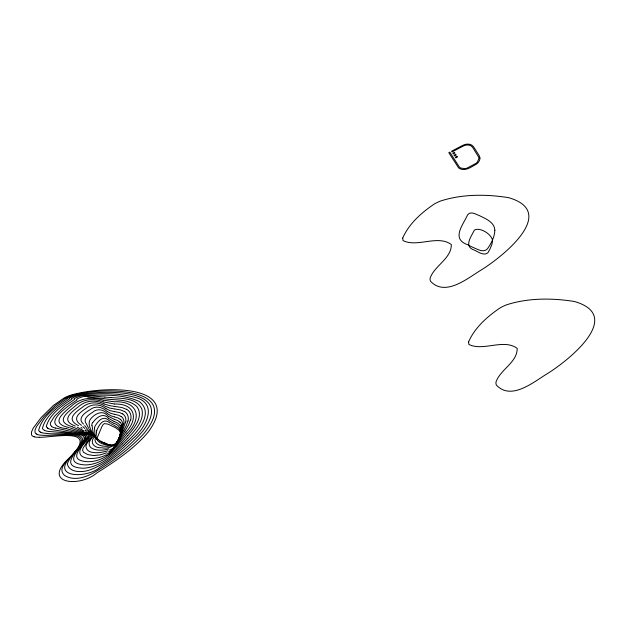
<?xml version="1.0" encoding="UTF-8"?>
<svg xmlns="http://www.w3.org/2000/svg" width="626" height="626" viewBox="0 0 626 626"><rect width="100%" height="100%" fill="white"/><g stroke="black" fill="none" stroke-linecap="round" stroke-linejoin="round"><path stroke-width="0.94" d="M122.36 424.631L120.654 433.489M84.15 437.934L84.103 438.497M119.519 436.557C122.649 431.83 120.129 424.921 114.112 423.45M120.779 432.065L118.697 428.2L113.431 424.921M94.542 428.067L95.011 435.829M123.737 423.278L121.694 430.625M125.615 422.041L122.586 430.297M119.926 435.328L121.428 426.118M120.661 432.449C119.816 441.768 111.827 449.977 101.717 447.778C94.15 448.263 89.048 442.613 94.659 436.478M120.497 434.428L120.145 436.009M85.457 437.746L85.519 436.792A2.809 1.995 -5.8 0 0 85.05 435.899M127.876 421.001L126.475 425.171L123.823 430.203M96.678 430.688L96.021 436.878A7.371 6.377 -37.1 0 0 96.42 438.505A10.752 10.407 -59.9 0 1 94.354 435.461M130.411 420.132L128.479 425.132L124.91 430.993M119.801 436.009L119.206 437.504M118.079 441.033L119.214 437.292M116.718 442.59L119.245 437.903L120.184 433.974M120.395 433.239L120.802 427.394M119.879 436.979L119.629 437.879M119.073 438.638L114.957 445.117M119.003 438.02L116.436 443.341M119.214 439.256L119.057 439.749M86.842 437.058L86.951 436.064A2.003 1.362 -0.7 0 0 86.631 435.5L85.668 434.89M118.611 440.18L118.322 441.025M96.341 437.723L94.925 436.87A12.074 11.761 28.7 0 1 94.503 436.385M121.483 431.173L120.771 432.989L118.885 430.172L115.348 427.589L108.102 424.162L104.409 423.599L103.141 424.483L101.881 426.611L97.03 438.184A6.346 4.765 -21.4 0 0 96.991 439.155L97.288 439.898M119.777 436.596L122.477 430.516M119.699 436.784L119.245 437.903M88.289 436.377L88.43 435.579A1.362 0.861 5.3 0 0 88.211 435.195L87.382 434.687M117.993 441.236L117.805 441.643M120.059 437.12L123.588 430.594M120.028 437.191L118.737 439.718M86.2 438.482C80.942 448.028 61.411 463.569 85.199 464.93C100.27 464.813 112.508 454.492 122.273 444.037M84.479 440.078C78.414 450.407 57.279 467.286 83.563 468.24C99.581 467.215 112.234 455.939 123.306 445.368M87.961 437.042C83.055 445.923 65.683 460.306 87.327 461.683C101.287 462.113 113.071 452.958 121.483 442.637M117.352 442.519L117.132 442.887M82.655 442.042C78.336 450.086 70.175 455.212 67.287 463.999C69.509 473.201 82.961 472.513 90.144 469.821C107.586 463.451 121.068 449.953 134.269 437.41C144.958 428.004 157.83 405.64 137.931 398.222C119.175 392.518 98.72 393.058 79.392 395.123M120.427 438.036L124.801 431.157M120.192 438.427L113.642 447.175M88.915 437.183L89.901 435.289A0.931 0.501 12.2 0 0 89.706 435.007L89.072 434.64M88.602 437.652L88.203 438.239M88.063 438.435L85.981 441.432M120.693 439.46L125.959 432.19M120.575 439.632L116.131 445.509L112.093 449.601M92.781 422.667C96.404 417.448 103.306 411.986 108.713 418.458M94.682 436.369L87.069 430.594M85.832 441.643C67.921 459.977 94.377 461.628 106.389 454.719M116.819 442.472C112.657 448.67 91.521 447.668 95.575 437.339M126.1 432.01C138.823 418.246 134.793 403.441 114.746 404.044M127.047 433.583C142.986 417.636 137.814 400.789 114.206 401.759M126.882 433.779L116.679 446.228L110.199 452.371M75.394 451.44C99.072 427.198 57.694 435.782 45.62 433.286A19.39 14.766 -16 0 1 40.878 432.464M75.12 451.761C70.934 458.381 55.808 467.34 64.611 475.486C74.079 481.324 85.684 477.419 94.534 472.301C112.516 461.698 129.652 449.108 143.784 433.654C184.341 384.654 99.205 387.893 73.109 395.045M73.023 454.061C99.182 426.94 56.465 436.604 42.404 435.242A20.032 15.149 -18.8 0 1 37.403 434.593M73.085 454.147C47.662 478.123 86.803 479.015 100.05 467.254C115.787 457.074 130.795 445.266 142.986 430.946C176.908 385.929 100.183 390.71 76.497 394.904M127.986 435.289C134.504 427.879 144.191 416.204 136.726 406.438C127.798 398.253 114.621 400.726 103.611 398.566M70.652 456.769C99.268 426.877 55.417 437.284 39.313 437.316M127.806 435.5L121.671 442.425M70.456 456.988C39.962 483.475 79.22 488.084 96.709 473.037C115.27 461.252 134.128 448.936 148.331 431.893C186.008 380.475 93.18 386.649 67.991 396.141A36.629 27.521 -21.4 0 0 64.032 398.034L53.453 405.413L41.261 417.432L33.201 428.121L31.527 431.932L31.496 434.679A4.914 3.693 -21.4 0 0 32.904 436.244L34.101 436.752M116.115 443.372C111.796 447.449 99.534 444.546 97.327 439.992M127.994 438.075C135.059 430.281 144.559 420.727 141.899 409.24C136.726 397.76 121.788 398.559 111.17 397.565M127.782 438.302L122.5 443.811M128.056 440.759C137.861 431.65 154.278 413.097 139.277 401.509C121.726 393.464 101.138 395.139 82.241 395.554M127.806 441.001L126.82 441.972M126.569 442.214L126.069 442.699M125.826 442.942L124.699 444.037M124.441 444.28L123.557 445.125M93.524 436.095C80.887 448.936 98.517 452.434 108.838 448.826M65.229 398.48L55.268 405.585L43.804 416.846L36.527 426.502L35.04 429.952L35.017 432.402A4.765 3.607 -19 0 0 36.339 433.951M67.225 398.652C56.301 406.243 41.707 416.853 38.679 430.258A4.609 3.513 -16.5 0 0 39.9 431.791M69.525 398.825C58.977 406.133 45.675 415.359 42.451 428.247A4.445 3.42 -13.8 0 0 43.57 429.749L44.563 430.32M71.92 399.098C61.857 405.961 49.626 414.209 46.324 426.361M74.564 399.404L64.556 406.391L54.509 416.251L50.37 422.902L50.393 424.905L51.77 426.462M77.115 399.944C68.124 405.867 38.789 425.43 66.379 428.653M106.968 452.747L100.082 454.899L93.869 455.572L87.726 454.578L83.493 452.269L82.616 450.438L83.039 448.161L91.255 435.508L90.551 434.749M114.902 444.922L112.383 445.266L108.376 444.554M107.899 450.704C101.819 452.794 86.74 455.446 85.973 446.322C85.707 441.651 97.32 435 89.056 433.63M84.862 396.227L92.358 396.031L104.08 397.001M87.632 397.087L103.016 398.48M113.611 445.751L112.383 445.665M110.849 397.541L105.215 397.103M113.564 401.704L103.251 400.17M104.894 397.072L104.409 397.025M114.636 404.028L103.501 401.947M114.66 406.423L121.82 407.495L126.546 409.349M114.464 406.407L109.323 405.593L104.221 403.966M115.02 409.013L120.693 409.967L124.464 411.54M114.675 408.974L109.879 408.121L105.504 406.399M114.495 411.611L119.409 412.518L122.626 413.942M114.425 411.603L110.168 410.687L106.201 408.747M114.589 414.326L118.557 415.234L121.194 416.564M114.409 414.287L110.544 413.277L107.038 411.298M102.985 400.116C92.014 396.548 79.619 397.972 71.145 406.329C62.443 413.77 49.744 423.567 69.298 427.652M114.464 416.9L118.009 417.949L120.247 419.31M114.253 416.853L110.927 415.789L107.868 413.896M111.099 445.407L108.705 444.687M66.724 428.747L86.247 434.241M81.302 434.272L52.138 429.663A17.176 13.256 -9.8 0 1 47.983 428.489M103.267 401.884C93.548 397.792 82.264 399.185 74.51 406.618C66.184 413.473 55.158 421.744 72.326 426.799M55.471 427.981L83.907 434.233M114.378 419.318L117.758 420.586L119.848 422.167M114.143 419.24L108.517 416.368M70.253 427.988L88.329 434.334M104.98 443.529L99.456 440.563M37.466 434.483L36.331 433.959M104.018 403.887C95.614 399.435 85.371 400.35 78.281 406.884C70.488 412.644 60.597 420.711 75.316 426.071M107.281 444.178L105.074 443.31M95.551 437.003L94.017 436.111M114.167 421.462L117.891 423.199L119.989 425.304M114.034 421.415L109.034 418.692M107.461 444.75L106.725 444.444M40.956 432.339L39.892 431.791M90.011 434.507L73.618 427.386M104.605 443.521L104.174 443.333M103.478 443.02L102.359 442.504M73.039 427.128L72.608 426.932M113.736 423.286L109.832 421.134M104.894 406.11C97.734 401.383 88.422 401.806 81.967 407.581C74.525 412.769 66.035 419.608 78.524 425.657M102.21 442.433L101.083 441.878M97.108 438.544L95.786 437.723M112.649 424.53L111.193 423.755M84.095 435.266L85.05 435.899M100.606 441.635L99.894 441.252M88.775 433.482L85.95 431.995M97.366 439.217L98.29 439.734M102.093 441.925L100.919 441.283M83.688 430.782L82.992 430.398M82.718 430.25L82.029 429.866M81.482 429.569L77.108 427.104M110.356 423.286C103.626 417.456 99.706 424.052 97.108 429.483A6.44 4.452 79.2 0 0 96.74 430.727M48.1 428.333L47.49 427.941M105.974 408.622C100.003 403.809 91.599 403.465 85.707 408.622C78.993 413.105 71.387 418.841 81.482 425.32M97.226 439.139L96.756 438.81M82.718 435.806L82.859 435.892A4.132 3.02 -10.7 0 1 84.197 437.926M109.354 420.821C103.251 414.764 98.274 420.899 95.207 425.883A5.532 3.967 76.4 0 0 94.503 428.051M106.655 411.039C102.015 406.845 95.082 405.507 89.987 409.756C85.034 412.636 76.74 418.465 83.563 424.123M87.937 432.339L93.775 435.931M86.333 431.251L85.84 430.915M85.598 430.743L84.987 430.32M82.147 428.309L80.997 427.48M107.422 413.575C103.454 409.607 97.218 408.121 92.75 412.198C88.829 414.756 82.217 418.911 86.521 424.154M108.071 416.032C102.938 409.74 95.402 413.379 91.052 418.434C86.224 423.559 91.717 431.674 94.714 436.666M97.288 438.654L99.205 440.336M93.697 435.845L88.149 430.093M94.44 436.455L89.228 429.373M86.271 429.859L85.872 429.491M84.8 428.481L82.788 426.58M87.609 429.42L84.643 425.563M88.759 428.497L86.764 424.647M94.252 435.516L92.969 431.596L92.069 425.633M96.607 438.114L97.038 439.225M96.803 439.155A8.819 8.185 -52.8 0 1 95.152 435.79M120.114 425.187A9.265 6.996 -54.9 0 1 121.068 427.237M91.826 425.5A5.517 4.163 69.7 0 1 92.617 422.495M106.084 443.513A7.708 0.438 22.2 0 1 103.65 442.441M108.775 444.601A9.953 1.808 17.9 0 1 107.422 444.124M119.934 422.057A9.39 7.152 -55.7 0 1 121.867 425.93M95.77 437.621A10.728 10.493 11.8 0 1 95.066 436.94M108.368 444.656A10.399 2.762 15.1 0 1 104.847 443.599M120.294 419.24A9.836 7.418 -55.9 0 1 122.712 424.444M121.248 416.493A10.658 7.966 -52.9 0 1 123.948 423.153M94.041 436.079A14.022 13.553 35.3 0 1 93.798 435.892M122.704 413.849A11.894 8.936 -47.7 0 1 125.795 422.018M124.558 411.423A13.373 10.118 -42.7 0 1 128.095 420.985M115.693 445.524A15.032 12.567 12.4 0 1 109.542 450.039M126.655 409.216A14.993 11.401 -38.4 0 1 130.685 420.124M114.401 447.676A17.473 14.805 8.6 0 1 108.572 451.792M89.948 434.569A9.296 2.551 20.9 0 1 90.473 434.796M112.79 450.133A20.447 17.364 4.4 0 1 107.57 453.654M88.501 434.115A10.212 5.916 11.5 0 1 89.268 434.436M110.747 452.864A23.866 20.181 0.2 0 1 106.874 455.384M76.56 399.263A19.124 14.5 -16.3 0 1 87.757 395.984M86.482 433.904A13.764 9.672 1.7 0 1 87.656 434.374M88.602 436.392A13.655 8.396 -7.3 0 1 88.329 437.081M74.064 398.785A21.362 16.026 -17.1 0 1 84.893 395.264M55.424 428.082A15.72 12.223 -6.3 0 1 51.622 426.627M84.064 433.974A16.01 11.792 -4.9 0 1 85.864 434.647M87.202 437.089A17.082 11.526 -6.8 0 1 86.638 438.552M71.489 398.559A24.062 17.943 -18 0 1 82.209 394.756M47.49 427.941A4.351 3.373 -10.8 0 1 46.308 426.361M81.396 434.1A17.567 13.177 -9.6 0 1 84.252 435.078M85.723 437.77A17.575 12.45 -8.3 0 1 84.776 440.141M69.181 398.379A26.824 19.922 -18.9 0 1 79.314 394.497M44.477 430.445A18.138 13.897 -13 0 0 48.703 431.447L70.057 433.153L78.618 434.421A17.841 13.396 -12.9 0 1 82.835 435.673M84.369 438.505A18.694 13.592 -11.2 0 1 82.867 442.097M66.998 398.363A29.915 22.153 -19.7 0 1 76.419 394.513M65.151 398.371A33.194 24.61 -20.5 0 1 73.07 394.912M39.328 437.253A20.705 15.556 -21.4 0 1 34.054 436.838M492.56 240.415L491.95 244.281L490.088 248.804A46.434 34.884 -21.4 0 1 489.062 250.705C487.286 256.05 481.253 253.851 477.732 251.824A72.741 54.65 -21.4 0 1 474.547 250.181C463.256 246.738 471.268 236.589 474.367 230.118C479.978 226.808 491.606 234.241 492.56 240.415M494.853 230.204C494.587 237.066 491.253 243.506 487.325 248.976C483.186 253.186 477.028 248.882 472.669 247.278A108.854 81.779 -21.4 0 1 467.904 244.821C450.728 238.991 463.06 225.055 467.63 214.796C470.517 210.751 475.909 214.327 479.36 215.602C485.635 218.701 494.407 222.066 494.853 230.204M479.939 157.955L479.837 159.231A8.991 6.761 -21.4 0 1 479.078 161.218L478.256 162.439A7.927 5.955 -21.4 0 1 476.582 164.012C471.761 166.61 466.104 171.258 460.259 168.871A8.185 6.15 -21.4 0 1 458.568 167.807L448.803 152.681L449.789 152.165L459.437 167.134A7.269 5.462 -21.4 0 0 460.9 168.073L464.868 168.613A6.902 5.188 -21.4 0 0 466.902 168.151L475.932 163.417A6.87 5.164 -21.4 0 0 477.38 162.048L478.835 158.699A6.784 5.094 -21.4 0 0 478.655 157.11L472.638 147.368C470.588 144.348 466.112 144.496 463.193 146.093L452.003 151.961L451.549 151.242L462.739 145.381C466.096 143.534 471.261 143.354 473.624 146.852L479.18 155.608L479.939 157.955M402.729 238.029L403.019 240.603C417.464 247.755 437.73 234.46 451.346 244.547C451.424 258.616 434.702 265.447 430.195 277.913A8.905 6.69 -21.4 0 0 430.586 281.324C445.595 297.186 468.123 277.795 481.629 269.728C502.529 256.699 558.76 212.167 508.602 197.659C486.269 194.107 462.457 193.974 440.735 200.962A36.621 27.513 -21.4 0 0 434.006 204.201C421.384 212.801 408.895 223.811 402.729 238.029M468.592 341.874L468.882 344.449C483.327 351.601 503.601 338.306 517.209 348.385C517.287 362.462 500.565 369.293 496.066 381.758A8.905 6.69 -21.4 0 0 496.449 385.162C511.465 401.031 533.986 381.641 547.492 373.565C568.392 360.537 624.623 316.013 574.465 301.497C552.132 297.945 528.328 297.812 506.598 304.807A36.621 27.513 -21.4 0 0 499.869 308.047C487.247 316.646 474.758 327.656 468.592 341.874M454.437 152.361L452.801 153.221L453.255 153.933L454.891 153.073L454.437 152.361M455.689 154.332L454.053 155.193L454.507 155.905L456.143 155.052L455.689 154.332M456.941 156.312L455.305 157.165L455.759 157.885L457.395 157.024L456.941 156.312"/></g></svg>
